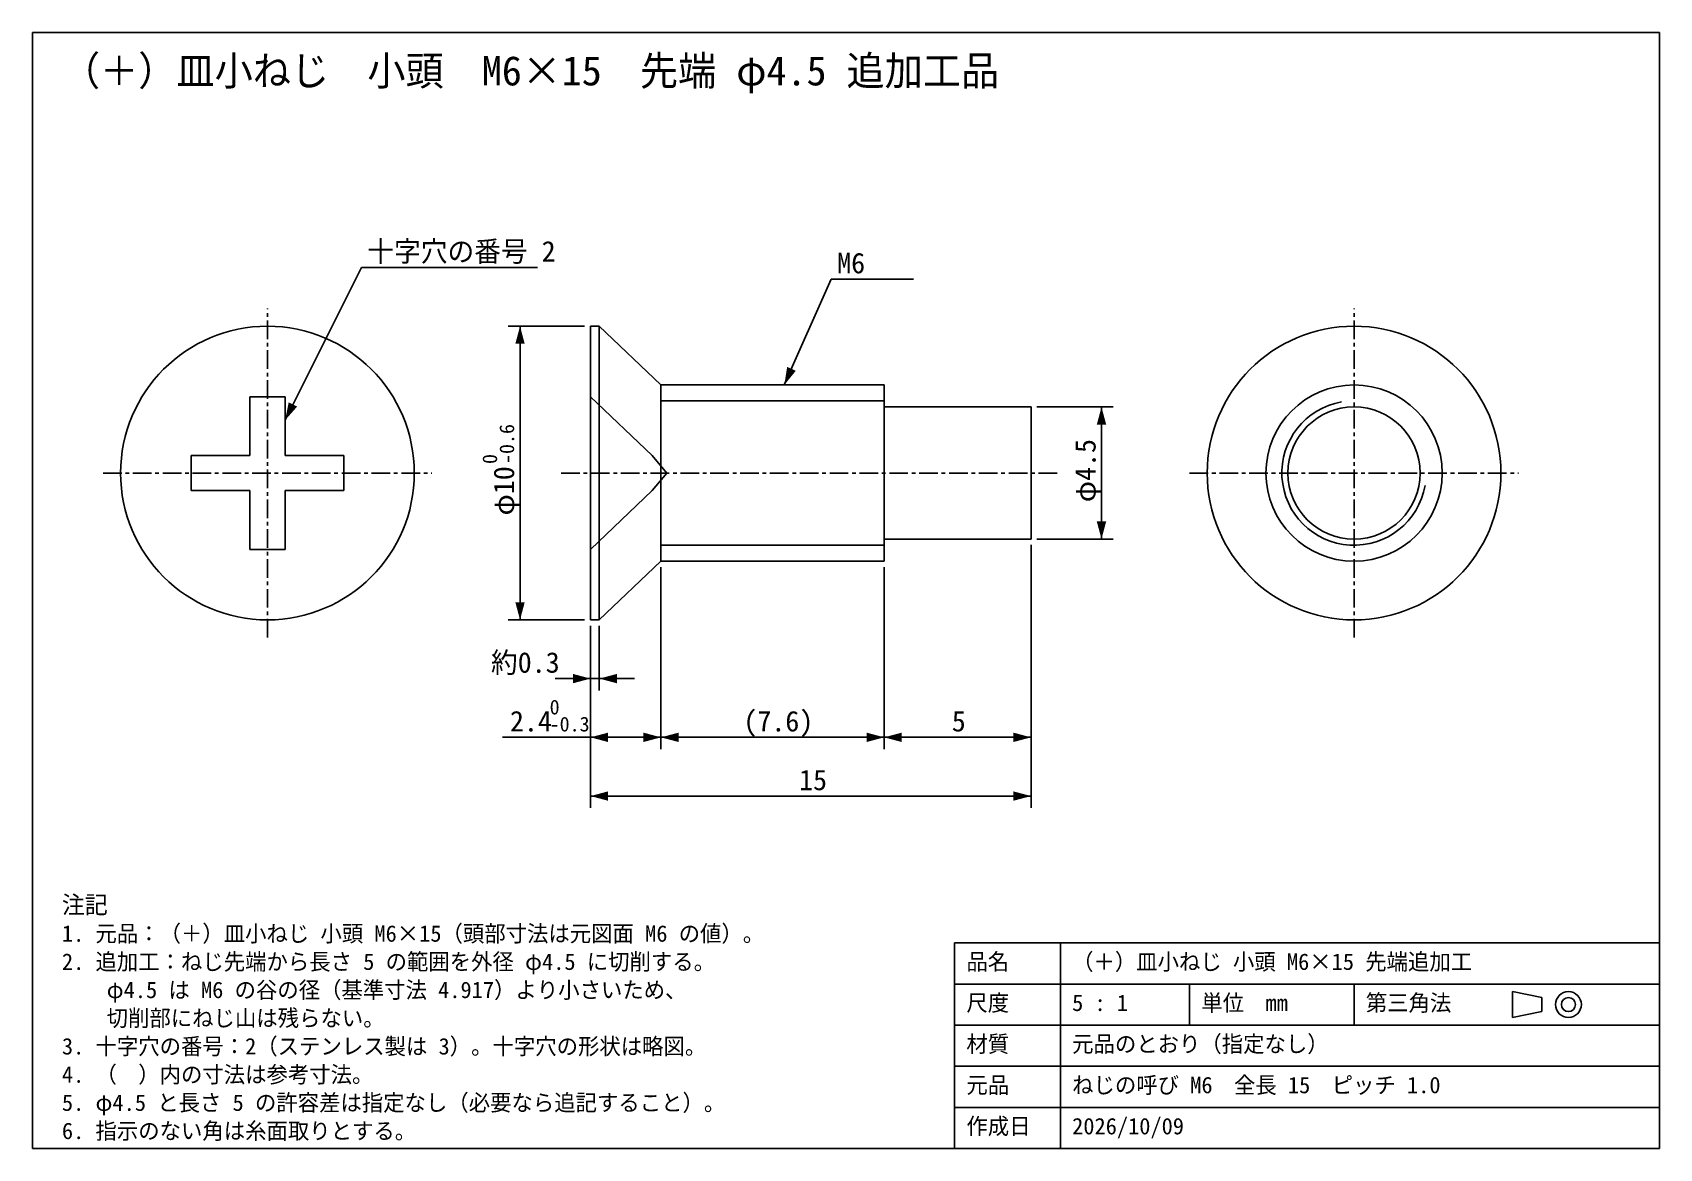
# Model space of a CAD drawing. Extents: x 10 to 287, y 10 to 200.
import ezdxf

# ---------------------------------------------------------------- set-up
doc = ezdxf.new("R2010")
doc.units = 0
doc.linetypes.add('CENTER', pattern=[5.08, 3.175, -0.635, 0.635, -0.635])
for name, color, linetype in [('CENTER', 1, 'CENTER'), ('DIM', 2, 'CONTINUOUS'), ('FRAME', 7, 'CONTINUOUS'), ('HIDDEN', 4, 'Continuous'), ('OUTLINE', 7, 'CONTINUOUS'), ('TEXT', 7, 'CONTINUOUS'), ('THIN', 3, 'CONTINUOUS')]:
    doc.layers.add(name, color=color, linetype=linetype)

msp = doc.modelspace()

# ---------------------------------------------------------------- linework, layer by layer
at = {"layer": 'CENTER'}
for p, q in [((50, 97), (50, 153)), ((235, 97), (235, 153)), ((22, 125), (78, 125)), ((100, 125), (185, 125)), ((207, 125), (263, 125))]:
    msp.add_line(p, q, dxfattribs=at)
at = {"layer": 'DIM'}
for p, q in [((53, 134), (66, 160)), ((66, 160), (96, 160)), ((138, 140), (146, 158)), ((146, 158), (160, 158)), ((104, 150), (91, 150)), ((93, 100), (93, 150)), ((181, 136.25), (194, 136.25)), ((192, 113.75), (192, 136.25)), ((181, 113.75), (194, 113.75)), ((180, 112.75), (180, 78)), ((180, 112.75), (180, 68)), ((117, 109), (117, 78)), ((155, 109), (155, 78)), ((155, 109), (155, 78)), ((104, 100), (91, 100)), ((105, 99), (105, 88)), ((105, 99), (105, 68)), ((106.5, 99), (106.5, 88)), ((99, 90), (112.5, 90)), ((90, 80), (105, 80)), ((105, 80), (117, 80)), ((117, 80), (155, 80)), ((155, 80), (180, 80)), ((105, 70), (180, 70))]:
    msp.add_line(p, q, dxfattribs=at)
for points in [[(93, 150), (92.2, 147), (93.8, 147)], [(138, 140), (139.95, 142.41), (138.48, 143.07)], [(53, 134), (55.06, 136.32), (53.62, 137.04)], [(192, 136.25), (191.2, 133.25), (192.8, 133.25)], [(192, 113.75), (192.8, 116.75), (191.2, 116.75)], [(93, 100), (93.8, 103), (92.2, 103)], [(105, 90), (102, 90.8), (102, 89.2)], [(106.5, 90), (109.5, 89.2), (109.5, 90.8)], [(105, 80), (108, 79.2), (108, 80.8)], [(117, 80), (114, 80.8), (114, 79.2)], [(117, 80), (120, 79.2), (120, 80.8)], [(155, 80), (152, 80.8), (152, 79.2)], [(155, 80), (158, 79.2), (158, 80.8)], [(180, 80), (177, 80.8), (177, 79.2)], [(105, 70), (108, 69.2), (108, 70.8)], [(180, 70), (177, 70.8), (177, 69.2)]]:
    msp.add_solid(points, dxfattribs=at)
at = {"layer": 'FRAME'}
for p, q in [((287, 200), (10, 200)), ((10, 200), (10, 10)), ((287, 10), (287, 200)), ((167, 10), (167, 45)), ((167, 45), (287, 45)), ((185, 10), (185, 45)), ((167, 38), (287, 38)), ((207, 31), (207, 38)), ((235, 31), (235, 38)), ((167, 31), (287, 31)), ((167, 24), (287, 24)), ((167, 17), (287, 17)), ((10, 10), (287, 10))]:
    msp.add_line(p, q, dxfattribs=at)
at = {"layer": 'HIDDEN'}
for p, q in [((105, 138), (115.5, 128)), ((115.5, 128), (118, 125)), ((115.5, 122), (118, 125)), ((105, 112), (115.5, 122))]:
    msp.add_line(p, q, dxfattribs=at)
at = {"layer": 'OUTLINE'}
for p, q in [((105, 150), (106.5, 150)), ((105, 100), (105, 150)), ((106.5, 150), (117, 140)), ((106.5, 100), (106.5, 150)), ((117, 140), (155, 140)), ((117, 110), (117, 140)), ((155, 110), (155, 140)), ((53, 138), (47, 138)), ((47, 138), (47, 128)), ((53, 128), (53, 138)), ((155, 136.25), (180, 136.25)), ((180, 113.75), (180, 136.25)), ((47, 128), (37, 128)), ((37, 128), (37, 122)), ((63, 128), (53, 128)), ((63, 122), (63, 128)), ((37, 122), (47, 122)), ((47, 122), (47, 112)), ((53, 112), (53, 122)), ((53, 122), (63, 122)), ((155, 113.75), (180, 113.75)), ((47, 112), (53, 112)), ((106.5, 100), (117, 110)), ((117, 110), (155, 110)), ((105, 100), (106.5, 100))]:
    msp.add_line(p, q, dxfattribs=at)
for centre, radius in [((50, 125), 25), ((235, 125), 25), ((235, 125), 15), ((235, 125), 11.25)]:
    msp.add_circle(centre, radius, dxfattribs=at)
at = {"layer": 'THIN'}
for p, q in [((117, 137.29), (155, 137.29)), ((117, 112.71), (155, 112.71)), ((262, 36.7), (267, 35.7)), ((262, 32.3), (262, 36.7)), ((267, 33.3), (262, 32.3)), ((267, 35.7), (267, 33.3))]:
    msp.add_line(p, q, dxfattribs=at)
for radius in [2.2, 1.2]:
    msp.add_circle((271.5, 34.5), radius, dxfattribs=at)
msp.add_arc((235, 125), 12.29, 100, 350, dxfattribs=at)

# ---------------------------------------------------------------- texts
at = {"layer": 'TEXT'}
for s, height, p in [('（＋）皿小ねじ\u3000小頭\u3000M6×15\u3000先端 φ4.5 追加工品', 5, (15, 191)), ('十字穴の番号 2', 3.5, (67, 161)), ('M6', 3.5, (147, 159)), ('約0.3', 3.5, (88.06, 91)), ('0', 2.5, (98.04, 83.9)), ('2.4', 3.5, (91.28, 81)), ('-0.3', 2.5, (98.04, 81)), ('(7.6)', 3.5, (131.03, 81)), ('5', 3.5, (166.51, 81)), ('15', 3.5, (140.51, 71)), ('注記', 3, (15, 50)), ('1. 元品：（＋）皿小ねじ 小頭 M6×15（頭部寸法は元図面 M6 の値）。', 2.8, (15, 45.2)), ('2. 追加工：ねじ先端から長さ 5 の範囲を外径 φ4.5 に切削する。', 2.8, (15, 40.4)), ('品名', 2.8, (169, 40.4)), ('（＋）皿小ねじ 小頭 M6×15 先端追加工', 2.8, (187, 40.4)), ('    φ4.5 は M6 の谷の径（基準寸法 4.917）より小さいため、', 2.8, (15, 35.6)), ('尺度', 2.8, (169, 33.4)), ('5 : 1', 2.8, (187, 33.4)), ('単位\u3000mm', 2.8, (209, 33.4)), ('第三角法', 2.8, (237, 33.4)), ('    切削部にねじ山は残らない。', 2.8, (15, 30.8)), ('3. 十字穴の番号：2（ステンレス製は 3）。十字穴の形状は略図。', 2.8, (15, 26)), ('材質', 2.8, (169, 26.4)), ('元品のとおり（指定なし）', 2.8, (187, 26.4)), ('4. （\u3000）内の寸法は参考寸法。', 2.8, (15, 21.2)), ('元品', 2.8, (169, 19.4)), ('ねじの呼び M6\u3000全長 15\u3000ピッチ 1.0', 2.8, (187, 19.4)), ('5. φ4.5 と長さ 5 の許容差は指定なし（必要なら追記すること）。', 2.8, (15, 16.4)), ('6. 指示のない角は糸面取りとする。', 2.8, (15, 11.6)), ('作成日', 2.8, (169, 12.4)), ('2026/10/09', 2.8, (187, 12.4))]:
    msp.add_text(s, height=height, dxfattribs=at).set_placement(p)
for s, height, p in [('-0.6', 2.5, (92, 126.54)), ('φ4.5', 3.5, (191, 120.03)), ('0', 2.5, (89.1, 126.54)), ('φ10', 3.5, (92, 117.78))]:
    msp.add_text(s, height=height, rotation=90, dxfattribs=at).set_placement(p)

doc.saveas('drawing.dxf')
